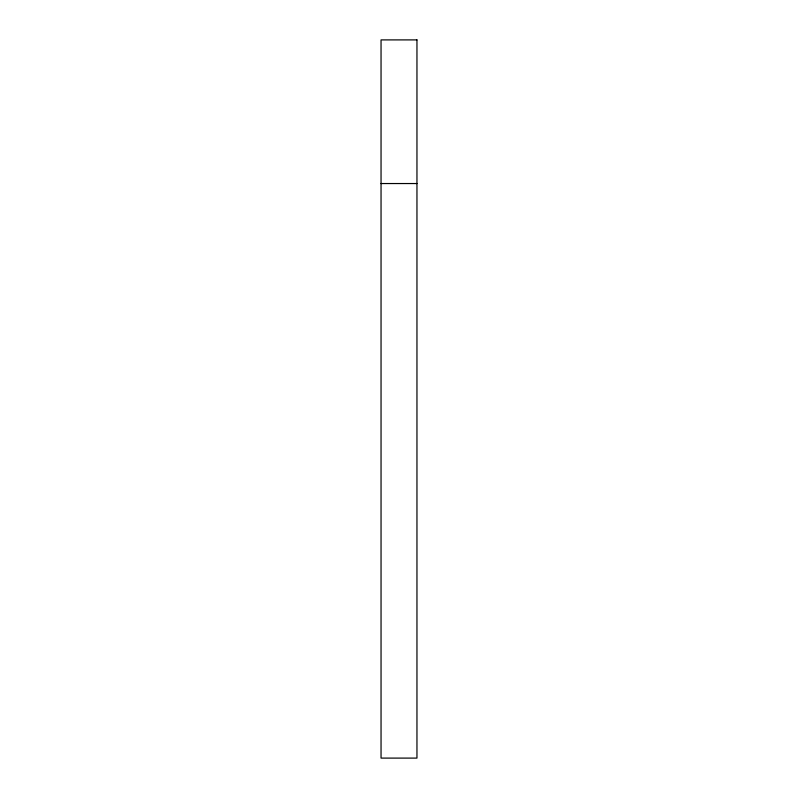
<?xml version="1.0" encoding="UTF-8"?>
<svg xmlns="http://www.w3.org/2000/svg" width="798" height="798" viewBox="0 0 798 798"><rect width="100%" height="100%" fill="white"/><g stroke="black" fill="none" stroke-linecap="round" stroke-linejoin="round"><path stroke-width="1.2" d="M381.045 183.54L416.955 183.54M416.955 39.9L381.045 39.9L381.045 758.1L416.955 758.1L416.955 39.9"/></g></svg>
